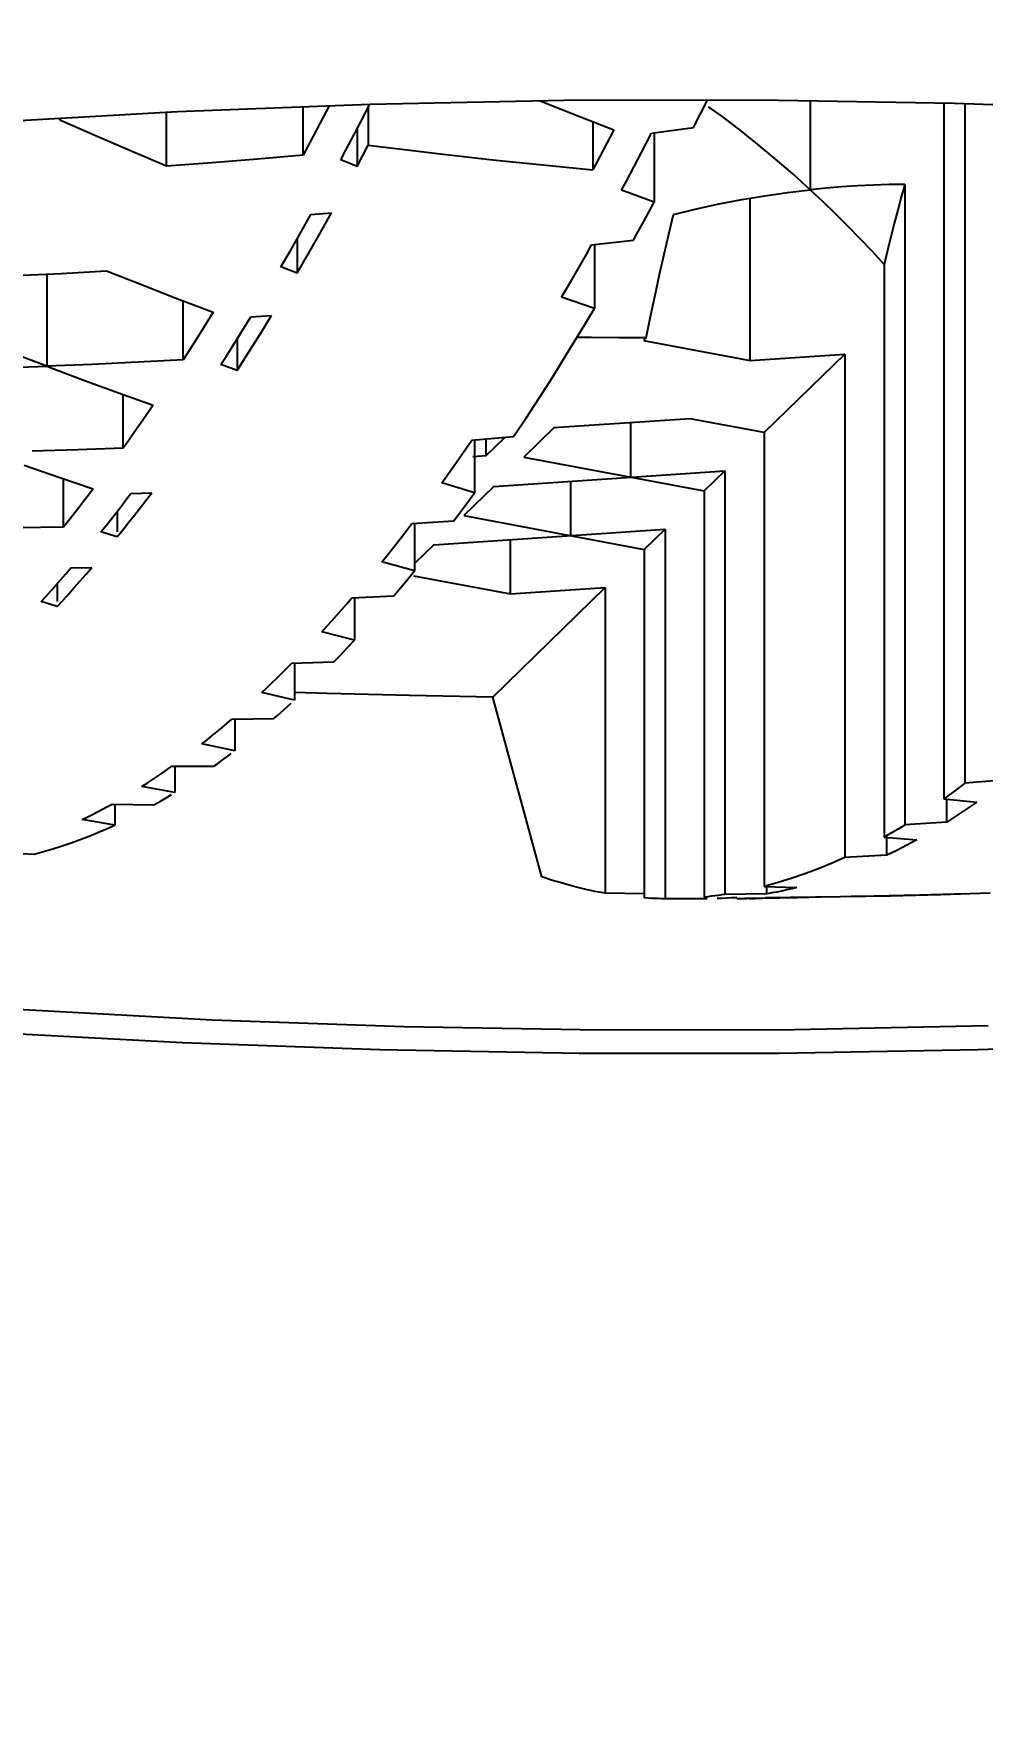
# Model space of a CAD drawing. Header units: millimetres. Extents: x 2985 to 3826, y 1462 to 2056.
# Drawn here: x 3220.95 to 3224.27, y 1801.94 to 1807.82 of the extents above; entities that cross this region are included whole.
import ezdxf

# ---------------------------------------------------------------- set-up
doc = ezdxf.new("R2010")
doc.units = ezdxf.units.MM
doc.styles.get("Standard").update_dxf_attribs({"font": 'arial.ttf'})
doc.dimstyles.new('사본(2) STANDARD', dxfattribs={"dimscale": 0, "dimtxt": 4, "dimasz": 4, "dimexe": 1.25, "dimexo": 0.625, "dimgap": 1.5, "dimtad": 3, "dimtih": 1, "dimtoh": 1, "dimdec": 1, "dimzin": 9, "dimdsep": 46, "dimtxsty": 'Standard', "dimcen": 2.5, "dimclrd": 3, "dimclre": 3, "dimclrt": 4, "dimadec": 0, "dimazin": 0, "dimtfac": 1, "dimtdec": 1, "dimtmove": 0, "dimatfit": 3, "dimfxl": 1.25, "dimtfill": 1, "dimtolj": 1, "dimtzin": 0, "dimarcsym": 0})

# ---------------------------------------------------------------- blocks, each defined once
blk = doc.blocks.new('*D5')
at = {"color": 3, "lineweight": -2, "transparency": 16777216}
for p, q in [((3223.8327, 1826.8353), (3276.0282, 1826.8353)), ((3274.7782, 1822.8353), (3274.7782, 1761.3796)), ((3274.7782, 1692.8366), (3274.7782, 1754.2923)), ((3248.3896, 1688.8366), (3276.0282, 1688.8366))]:
    blk.add_line(p, q, dxfattribs=at)
at = {"color": 3, "transparency": 16777216}
for points in [[(3274.1116, 1822.8353), (3275.4449, 1822.8353), (3274.7782, 1826.8353)], [(3274.1116, 1692.8366), (3275.4449, 1692.8366), (3274.7782, 1688.8366)]]:
    blk.add_solid(points, dxfattribs=at)
at = {"layer": 'Defpoints', "color": 0, "transparency": 16777216}
for p in [(3223.2077, 1826.8353), (3247.7646, 1688.8366), (3274.7782, 1688.8366)]:
    blk.add_point(p, dxfattribs=at)
at = {"color": 4, "transparency": 16777216, "insert": (3274.7782, 1757.836), "char_height": 4, "attachment_point": 5, "bg_fill": 3, "box_fill_scale": 1.1, "bg_fill_color": 256, "bg_fill_true_color": 13158600, "bg_fill_transparency": 0}
blk.add_mtext('\\A1;138', dxfattribs=at)

msp = doc.modelspace()

# ---------------------------------------------------------------- linework, layer by layer
at = {"color": 7, "linetype": 'Continuous'}
for p, q in [((3221.4557, 1807.5524), (3222.1292, 1807.5782)), ((3222.0963, 1807.5167), (3222.128, 1807.5782)), ((3222.1292, 1807.5782), (3222.8058, 1807.5917)), ((3223.2573, 1807.4964), (3223.3059, 1807.5925)), ((3223.6647, 1807.5898), (3223.6647, 1807.2796)), ((3224.1318, 1807.582), (3224.1318, 1805.1536)), ((3224.2043, 1807.5802), (3224.2043, 1805.2076)), ((3220.7972, 1807.5146), (3221.4557, 1807.5524)), ((3221.0457, 1807.5226), (3221.0492, 1807.5291)), ((3221.1676, 1807.469), (3221.0457, 1807.5226)), ((3221.4179, 1807.3617), (3221.4179, 1807.5502)), ((3221.8947, 1807.4004), (3221.8947, 1807.5692)), ((3221.9648, 1807.5331), (3221.9299, 1807.4666)), ((3221.9853, 1807.5727), (3221.9648, 1807.5331)), ((3222.0438, 1807.417), (3222.0963, 1807.5167)), ((3222.1221, 1807.5666), (3222.1221, 1807.4346)), ((3222.8574, 1807.5363), (3222.9795, 1807.4891)), ((3222.9063, 1807.5173), (3222.9063, 1807.3487)), ((3221.2916, 1807.4153), (3221.1676, 1807.469)), ((3221.9299, 1807.4666), (3221.8947, 1807.4004)), ((3222.0827, 1807.4908), (3222.0827, 1807.3608)), ((3222.9795, 1807.4891), (3222.9425, 1807.4177)), ((3223.0757, 1807.4089), (3223.1108, 1807.4767)), ((3223.1108, 1807.4767), (3223.2573, 1807.4964)), ((3223.1205, 1807.4767), (3223.1205, 1807.2359)), ((3221.4179, 1807.3617), (3221.2916, 1807.4153)), ((3221.8947, 1807.4004), (3221.7357, 1807.3866)), ((3222.026, 1807.3837), (3222.0438, 1807.417)), ((3222.0827, 1807.3608), (3222.1221, 1807.4346)), ((3222.1221, 1807.4346), (3222.2091, 1807.424)), ((3222.2091, 1807.424), (3222.3832, 1807.4037)), ((3222.3832, 1807.4037), (3222.5573, 1807.3843)), ((3222.9425, 1807.4177), (3222.9063, 1807.3487)), ((3223.0235, 1807.3098), (3223.0757, 1807.4089)), ((3221.5768, 1807.3737), (3221.4179, 1807.3617)), ((3221.7357, 1807.3866), (3221.5768, 1807.3737)), ((3222.0827, 1807.3608), (3222.026, 1807.3837)), ((3222.5573, 1807.3843), (3222.7317, 1807.366)), ((3222.7317, 1807.366), (3222.9063, 1807.3487)), ((3223.0062, 1807.2775), (3223.0235, 1807.3098)), ((3223.9951, 1807.2979), (3223.9951, 1805.0621)), ((3223.1205, 1807.2359), (3223.0062, 1807.2775)), ((3223.084, 1807.1688), (3223.1205, 1807.2359)), ((3223.4555, 1806.6837), (3223.4555, 1807.2503)), ((3221.8873, 1807.1322), (3221.9213, 1807.1926)), ((3221.9213, 1807.1926), (3221.994, 1807.1989)), ((3221.9538, 1807.1273), (3221.994, 1807.1989)), ((3223.1715, 1807.1246), (3223.188, 1807.1932)), ((3221.8524, 1807.0713), (3221.8873, 1807.1322)), ((3221.8735, 1807.108), (3221.8735, 1806.9883)), ((3221.9136, 1807.0571), (3221.9538, 1807.1273)), ((3222.9016, 1807.0866), (3223.048, 1807.1037)), ((3223.1552, 1807.0547), (3223.1715, 1807.1246)), ((3221.8167, 1807.0099), (3221.8524, 1807.0713)), ((3221.8735, 1806.9883), (3221.9136, 1807.0571)), ((3222.8324, 1806.965), (3222.8845, 1807.0562)), ((3222.8845, 1807.0562), (3222.9016, 1807.0866)), ((3222.9113, 1807.0866), (3222.9113, 1806.8651)), ((3220.8908, 1806.9801), (3221.0497, 1806.9876)), ((3220.9994, 1806.9852), (3220.9994, 1806.6633)), ((3221.0497, 1806.9876), (3221.2086, 1806.996)), ((3221.2086, 1806.996), (3221.33, 1806.9481)), ((3221.8735, 1806.9883), (3221.8167, 1807.0099)), ((3223.9226, 1807.0188), (3223.9226, 1805.0191)), ((3221.33, 1806.9481), (3221.4541, 1806.9001)), ((3222.797, 1806.904), (3222.8324, 1806.965)), ((3221.4541, 1806.9001), (3221.5808, 1806.852)), ((3221.4761, 1806.6858), (3221.4761, 1806.8917)), ((3222.9113, 1806.8651), (3222.797, 1806.904)), ((3221.5808, 1806.852), (3221.5467, 1806.7969)), ((3221.6606, 1806.7526), (3221.7121, 1806.8354)), ((3221.7121, 1806.8354), (3221.7848, 1806.8405)), ((3221.7442, 1806.7748), (3221.7848, 1806.8405)), ((3222.8618, 1806.7824), (3222.9113, 1806.8651)), ((3223.0922, 1806.7622), (3223.1077, 1806.8373)), ((3221.5467, 1806.7969), (3221.5118, 1806.7415)), ((3221.6642, 1806.7583), (3221.6642, 1806.6489)), ((3222.9015, 1806.7633), (3222.8507, 1806.7642)), ((3223.0922, 1806.7622), (3223.0833, 1806.7535)), ((3223.0833, 1806.7535), (3223.4555, 1806.6837)), ((3220.9994, 1806.6633), (3220.879, 1806.7089)), ((3221.5118, 1806.7415), (3221.4761, 1806.6858)), ((3223.4555, 1806.6837), (3223.7858, 1806.706)), ((3223.7858, 1806.706), (3223.504, 1806.4316)), ((3223.7858, 1806.706), (3223.7858, 1804.9486)), ((3220.8406, 1806.6576), (3220.9994, 1806.6633)), ((3221.1586, 1806.6699), (3220.9994, 1806.6633)), ((3220.9994, 1806.6633), (3221.1261, 1806.6162)), ((3221.3176, 1806.6774), (3221.1586, 1806.6699)), ((3221.4761, 1806.6858), (3221.3176, 1806.6774)), ((3221.6642, 1806.6489), (3221.6075, 1806.6692)), ((3221.1261, 1806.6162), (3221.2502, 1806.571)), ((3221.2502, 1806.571), (3221.3715, 1806.5277)), ((3221.2669, 1806.3777), (3221.2669, 1806.565)), ((3221.3715, 1806.5277), (3221.3375, 1806.478)), ((3223.2462, 1806.4799), (3222.7694, 1806.4478)), ((3223.037, 1806.4658), (3223.037, 1806.2761)), ((3223.504, 1806.4316), (3223.2462, 1806.4799)), ((3222.4483, 1806.355), (3222.4831, 1806.4056)), ((3222.4831, 1806.4056), (3222.6295, 1806.4178)), ((3222.4927, 1806.4056), (3222.4927, 1806.2219)), ((3222.5335, 1806.3517), (3222.5986, 1806.4151)), ((3222.5335, 1806.3517), (3222.5335, 1806.4056)), ((3222.7694, 1806.4478), (3222.6648, 1806.3459)), ((3223.504, 1806.4316), (3223.504, 1804.8471)), ((3221.1081, 1806.3719), (3220.9492, 1806.3671)), ((3221.2669, 1806.3777), (3221.1081, 1806.3719)), ((3222.4134, 1806.305), (3222.4483, 1806.355)), ((3222.4869, 1806.3486), (3222.5335, 1806.3517)), ((3222.6648, 1806.3459), (3223.2948, 1806.2278)), ((3220.9209, 1806.3175), (3221.045, 1806.275)), ((3222.3784, 1806.2558), (3222.4134, 1806.305)), ((3222.5602, 1806.244), (3223.3673, 1806.2984)), ((3223.3673, 1806.2984), (3223.2948, 1806.2278)), ((3223.3673, 1806.2984), (3223.3673, 1804.8193)), ((3221.045, 1806.275), (3221.1622, 1806.2357)), ((3221.0576, 1806.1019), (3221.0576, 1806.2707)), ((3221.2936, 1806.2192), (3221.3663, 1806.2218)), ((3221.346, 1806.1952), (3221.3663, 1806.2218)), ((3222.4927, 1806.2219), (3222.3784, 1806.2558)), ((3222.5602, 1806.244), (3222.4556, 1806.1421)), ((3222.4682, 1806.1882), (3222.4927, 1806.2219)), ((3222.8277, 1806.262), (3222.8277, 1806.0723)), ((3223.2948, 1806.2278), (3223.2948, 1804.8104)), ((3221.2589, 1806.174), (3221.2763, 1806.1965)), ((3221.2763, 1806.1965), (3221.2936, 1806.2192)), ((3222.4441, 1806.1554), (3222.4682, 1806.1882)), ((3221.0928, 1806.146), (3221.0576, 1806.1019)), ((3221.2457, 1806.157), (3221.2457, 1806.0853)), ((3222.2563, 1806.0909), (3222.2738, 1806.1139)), ((3222.2738, 1806.1139), (3222.4203, 1806.1236)), ((3222.2835, 1806.1139), (3222.2835, 1805.9487)), ((3222.4203, 1806.1236), (3222.4441, 1806.1554)), ((3222.4556, 1806.1421), (3223.0855, 1806.024)), ((3221.0576, 1806.1019), (3220.8989, 1806.0988)), ((3221.2457, 1806.0675), (3221.1889, 1806.0853)), ((3222.2213, 1806.0458), (3222.2563, 1806.0909)), ((3222.3509, 1806.0402), (3223.158, 1806.0946)), ((3222.6184, 1805.8685), (3222.6184, 1806.0582)), ((3223.158, 1806.0946), (3223.0855, 1806.024)), ((3223.158, 1806.0946), (3223.158, 1804.8044)), ((3222.3509, 1806.0402), (3222.2835, 1805.9745)), ((3223.0855, 1806.024), (3223.0855, 1804.8071)), ((3221.0494, 1805.9192), (3221.0668, 1805.9392)), ((3221.0668, 1805.9392), (3221.0843, 1805.9595)), ((3221.0843, 1805.9595), (3221.157, 1805.9609)), ((3221.1369, 1805.9375), (3221.157, 1805.9609)), ((3222.2835, 1805.9487), (3222.1692, 1805.9801)), ((3222.2588, 1805.9186), (3222.2835, 1805.9487)), ((3222.2803, 1805.9319), (3222.6184, 1805.8685)), ((3221.0364, 1805.9046), (3221.0364, 1805.8416)), ((3222.211, 1805.8616), (3222.2346, 1805.8895)), ((3222.2346, 1805.8895), (3222.2588, 1805.9186)), ((3222.9488, 1805.8907), (3222.5564, 1805.5087)), ((3222.6184, 1805.8685), (3222.9488, 1805.8907)), ((3222.9488, 1805.8907), (3222.9488, 1804.8235)), ((3221.0364, 1805.825), (3220.9797, 1805.8416)), ((3222.0124, 1805.7946), (3222.0472, 1805.8343)), ((3222.0472, 1805.8343), (3222.0645, 1805.8543)), ((3222.0645, 1805.8543), (3222.211, 1805.8616)), ((3222.0742, 1805.8543), (3222.0742, 1805.7075)), ((3222.0742, 1805.7075), (3221.9599, 1805.7365)), ((3222.05, 1805.6817), (3222.0742, 1805.7075)), ((3221.8553, 1805.6266), (3222.0017, 1805.6314)), ((3222.0017, 1805.6314), (3222.0259, 1805.6563)), ((3222.0259, 1805.6563), (3222.05, 1805.6817)), ((3221.8204, 1805.5918), (3221.8378, 1805.6091)), ((3221.8378, 1805.6091), (3221.8553, 1805.6266)), ((3221.865, 1805.6266), (3221.865, 1805.4982)), ((3221.865, 1805.4982), (3221.7507, 1805.5247)), ((3221.9781, 1805.5209), (3221.8658, 1805.5244)), ((3222.7278, 1804.8813), (3222.5564, 1805.5087)), ((3221.6285, 1805.4159), (3221.646, 1805.4308)), ((3221.646, 1805.4308), (3221.7925, 1805.4331)), ((3221.6557, 1805.4308), (3221.6557, 1805.3207)), ((3221.6557, 1805.3207), (3221.5414, 1805.3448)), ((3221.4194, 1805.2547), (3221.4368, 1805.2668)), ((3221.4368, 1805.2668), (3221.5832, 1805.2667)), ((3221.4464, 1805.2668), (3221.4464, 1805.1752)), ((3224.3508, 1805.2201), (3224.2043, 1805.2076)), ((3221.4464, 1805.1752), (3221.3321, 1805.1968)), ((3221.2099, 1805.1252), (3221.2275, 1805.1348)), ((3221.2275, 1805.1348), (3221.374, 1805.1322)), ((3221.2372, 1805.1348), (3221.2372, 1805.0618)), ((3224.1318, 1805.1536), (3224.2461, 1805.1421)), ((3224.1415, 1805.0721), (3224.1415, 1805.1536)), ((3221.2372, 1805.0618), (3221.1229, 1805.0809)), ((3221.2077, 1805.0483), (3221.2372, 1805.0618)), ((3224.1415, 1805.0721), (3223.9951, 1805.0621)), ((3224.1591, 1805.0833), (3224.1415, 1805.0721)), ((3223.9226, 1805.0191), (3224.0369, 1805.0102)), ((3223.9323, 1804.9562), (3223.9323, 1805.0191)), ((3220.809, 1804.9679), (3220.9554, 1804.9603)), ((3223.9323, 1804.9562), (3223.7858, 1804.9486)), ((3223.9496, 1804.9646), (3223.9323, 1804.9562)), ((3223.0855, 1804.8211), (3222.9488, 1804.8235)), ((3223.0977, 1804.8064), (3223.0855, 1804.8071)), ((3223.5137, 1804.822), (3223.3673, 1804.8193)), ((3223.3899, 1804.8092), (3223.4091, 1804.809)), ((3223.6201, 1804.8077), (3223.4968, 1804.8058)), ((3223.497, 1804.8068), (3223.509, 1804.8075)), ((3223.504, 1804.8471), (3223.6184, 1804.8432)), ((3223.5964, 1804.8083), (3223.509, 1804.8075)), ((3223.5137, 1804.822), (3223.5137, 1804.8471)), ((3223.7709, 1804.8106), (3223.5964, 1804.8083)), ((3223.7026, 1804.8096), (3223.6201, 1804.8077)), ((3223.9451, 1804.8139), (3223.7709, 1804.8106)), ((3224.1192, 1804.8183), (3223.9451, 1804.8139)), ((3224.2052, 1804.8214), (3224.0463, 1804.8171)), ((3224.2932, 1804.8238), (3224.1192, 1804.8183)), ((3223.3045, 1804.8045), (3223.158, 1804.8044)), ((3223.357, 1804.8057), (3223.3396, 1804.8051)), ((3223.4968, 1804.8058), (3223.4358, 1804.8052))]:
    msp.add_line(p, q, dxfattribs=at)
for points in [[(3222.7214, 1807.5901), (3222.7333, 1807.5853), (3222.8574, 1807.5363)], [(3222.8058, 1807.5917), (3223.4854, 1807.5927), (3224.1681, 1807.5814), (3224.8384, 1807.5581), (3225.4961, 1807.5225)], [(3223.4187, 1807.4884), (3223.3559, 1807.5361), (3223.31, 1807.5693)], [(3223.6647, 1807.2796), (3223.604, 1807.3346), (3223.5428, 1807.3877), (3223.481, 1807.439), (3223.4187, 1807.4884)], [(3223.188, 1807.1932), (3223.2674, 1807.2125), (3223.3468, 1807.2299), (3223.4263, 1807.2453), (3223.5058, 1807.2587), (3223.5852, 1807.2702), (3223.6647, 1807.2796)], [(3223.9951, 1807.2979), (3223.9402, 1807.2972), (3223.8853, 1807.2956), (3223.8303, 1807.2931), (3223.7752, 1807.2895), (3223.72, 1807.2851), (3223.6647, 1807.2796)], [(3223.6647, 1807.2796), (3223.7086, 1807.2385), (3223.7521, 1807.1964), (3223.7953, 1807.1534), (3223.8381, 1807.1094), (3223.8805, 1807.0646), (3223.9226, 1807.0188)], [(3223.9951, 1807.2979), (3223.9828, 1807.2533), (3223.9706, 1807.208), (3223.9584, 1807.1619), (3223.9464, 1807.1149), (3223.9344, 1807.0673), (3223.9226, 1807.0188)], [(3223.048, 1807.1037), (3223.06, 1807.1252), (3223.084, 1807.1688)], [(3223.1077, 1806.8373), (3223.1233, 1806.9111), (3223.1392, 1806.9835), (3223.1552, 1807.0547)], [(3221.6075, 1806.6692), (3221.6254, 1806.697), (3221.6606, 1806.7526)], [(3221.6642, 1806.6489), (3221.6841, 1806.6797), (3221.704, 1806.7109), (3221.7442, 1806.7748)], [(3222.6295, 1806.4178), (3222.6739, 1806.4842), (3222.7194, 1806.5539), (3222.7658, 1806.6268), (3222.8133, 1806.703), (3222.8618, 1806.7824)], [(3223.0922, 1806.7622), (3222.9967, 1806.7624), (3222.9015, 1806.7633)], [(3221.3375, 1806.478), (3221.3026, 1806.428), (3221.2848, 1806.4028), (3221.2669, 1806.3777)], [(3221.1622, 1806.2357), (3221.145, 1806.2131), (3221.1277, 1806.1906), (3221.1103, 1806.1683), (3221.0928, 1806.146)], [(3221.1889, 1806.0853), (3221.2065, 1806.1073), (3221.2241, 1806.1294), (3221.2415, 1806.1516), (3221.2589, 1806.174)], [(3221.2457, 1806.0675), (3221.2656, 1806.0923), (3221.2856, 1806.1175), (3221.3057, 1806.143), (3221.3258, 1806.1689), (3221.346, 1806.1952)], [(3222.1692, 1805.9801), (3222.1865, 1806.0017), (3222.2039, 1806.0236), (3222.2213, 1806.0458)], [(3221.0364, 1805.825), (3221.0565, 1805.847), (3221.0767, 1805.8692), (3221.0968, 1805.8917), (3221.1168, 1805.9145), (3221.1369, 1805.9375)], [(3220.9797, 1805.8416), (3220.9971, 1805.8607), (3221.0145, 1805.88), (3221.0319, 1805.8995), (3221.0494, 1805.9192)], [(3221.9599, 1805.7365), (3221.9775, 1805.7557), (3221.995, 1805.7751), (3222.0124, 1805.7946)], [(3215.5749, 1805.625), (3215.5963, 1805.6057), (3215.7768, 1805.4694), (3216.0148, 1805.3371), (3216.3091, 1805.2085), (3216.653, 1805.0866), (3217.0477, 1804.9716), (3217.492, 1804.8632), (3217.9759, 1804.764), (3218.5004, 1804.6741), (3219.0644, 1804.5934), (3219.6554, 1804.5236), (3220.2738, 1804.465), (3220.9192, 1804.4173), (3221.5769, 1804.3817), (3222.2472, 1804.3584), (3222.9299, 1804.3471), (3223.6096, 1804.348), (3224.2861, 1804.3616)], [(3221.7507, 1805.5247), (3221.7681, 1805.5412), (3221.7855, 1805.5578), (3221.8029, 1805.5747), (3221.8204, 1805.5918)], [(3222.5564, 1805.5087), (3222.2665, 1805.5139), (3221.9781, 1805.5209)], [(3224.9399, 1804.3009), (3224.2507, 1804.2766), (3223.5552, 1804.2645), (3222.858, 1804.2645), (3222.1626, 1804.2767), (3221.4736, 1804.301), (3220.7954, 1804.3373), (3220.1305, 1804.3856), (3219.4845, 1804.4457), (3218.8607, 1804.5175), (3218.2586, 1804.6014), (3217.6773, 1804.6986), (3217.1282, 1804.8083), (3216.6259, 1804.9279), (3216.1717, 1805.0569), (3215.7653, 1805.1956), (3215.4084, 1805.3435), (3215.0967, 1805.5025)], [(3221.7925, 1805.4331), (3221.8048, 1805.444), (3221.8171, 1805.4548), (3221.8292, 1805.4657), (3221.8413, 1805.4765), (3221.8532, 1805.4874)], [(3221.5414, 1805.3448), (3221.5588, 1805.3586), (3221.5762, 1805.3726), (3221.5936, 1805.3868), (3221.6111, 1805.4012), (3221.6285, 1805.4159)], [(3221.5832, 1805.2667), (3221.5956, 1805.2757), (3221.6079, 1805.2847), (3221.62, 1805.2937), (3221.6321, 1805.3027), (3221.6439, 1805.3117)], [(3221.3321, 1805.1968), (3221.3497, 1805.208), (3221.3672, 1805.2194), (3221.3846, 1805.2309), (3221.402, 1805.2427), (3221.4194, 1805.2547)], [(3221.374, 1805.1322), (3221.3863, 1805.1393), (3221.3985, 1805.1463), (3221.4106, 1805.1535), (3221.4226, 1805.1607), (3221.4346, 1805.1679)], [(3224.2043, 1805.2076), (3224.1925, 1805.1986), (3224.1806, 1805.1896), (3224.1686, 1805.1805), (3224.1565, 1805.1715), (3224.1442, 1805.1626), (3224.1318, 1805.1536)], [(3221.1229, 1805.0809), (3221.1402, 1805.0893), (3221.1575, 1805.0979), (3221.1749, 1805.1067), (3221.1924, 1805.1159), (3221.2099, 1805.1252)], [(3224.2461, 1805.1421), (3224.2288, 1805.13), (3224.2114, 1805.118), (3224.194, 1805.1063), (3224.1766, 1805.0947), (3224.1591, 1805.0833)], [(3221.0534, 1804.9888), (3221.0851, 1804.9996), (3221.1164, 1805.011), (3221.1473, 1805.0229), (3221.1777, 1805.0354), (3221.2077, 1805.0483)], [(3223.9951, 1805.0621), (3223.9832, 1805.0548), (3223.9713, 1805.0475), (3223.9592, 1805.0404), (3223.9471, 1805.0332), (3223.9349, 1805.0262), (3223.9226, 1805.0191)], [(3220.9554, 1804.9603), (3220.9885, 1804.9692), (3221.0212, 1804.9787), (3221.0534, 1804.9888)], [(3224.0369, 1805.0102), (3224.0194, 1805.0006), (3224.0019, 1804.9912), (3223.9844, 1804.9821), (3223.967, 1804.9732), (3223.9496, 1804.9646)], [(3223.7858, 1804.9486), (3223.7413, 1804.9285), (3223.6959, 1804.9097), (3223.6494, 1804.8921), (3223.602, 1804.8758), (3223.5535, 1804.8608), (3223.504, 1804.8471)], [(3222.9488, 1804.8235), (3222.913, 1804.8301), (3222.8768, 1804.8379), (3222.8402, 1804.847), (3222.8032, 1804.8572), (3222.7657, 1804.8686), (3222.7278, 1804.8813)], [(3223.3673, 1804.8193), (3223.3553, 1804.8176), (3223.3434, 1804.8159), (3223.3313, 1804.8144), (3223.3192, 1804.8129), (3223.307, 1804.8116), (3223.2948, 1804.8104)], [(3223.4091, 1804.809), (3223.3918, 1804.8077), (3223.3744, 1804.8066), (3223.357, 1804.8057)], [(3223.4518, 1804.8054), (3223.4605, 1804.8055), (3223.4728, 1804.8058), (3223.4849, 1804.8063), (3223.497, 1804.8068)], [(3223.6184, 1804.8432), (3223.6005, 1804.839), (3223.5829, 1804.8351), (3223.5654, 1804.8314), (3223.548, 1804.828), (3223.5308, 1804.8248), (3223.5137, 1804.822)], [(3224.0463, 1804.8171), (3223.8874, 1804.8138), (3223.8079, 1804.8124)], [(3223.158, 1804.8044), (3223.1461, 1804.8046), (3223.1341, 1804.8049), (3223.122, 1804.8053), (3223.1099, 1804.8058), (3223.0977, 1804.8064)]]:
    msp.add_lwpolyline(points, dxfattribs=at)
msp.add_arc((3223.2077, 1835.7093), 30.905, 270.3736, 270.43413, dxfattribs=at)

# ---------------------------------------------------------------- next in the draw order: dimensions: what is measured, and where the dimension line sits
dim = msp.add_linear_dim(base=(3274.7782, 1688.8366), p1=(3223.2077, 1826.8353), p2=(3247.7646, 1688.8366), angle=90, dimstyle='사본(2) STANDARD', override={"dimscale": 1, "dimtad": 0})
dim.commit()
dim.dimension.update_dxf_attribs({"geometry": '*D5', "text_midpoint": (3274.7782, 1757.836)})

doc.saveas('drawing.dxf')
